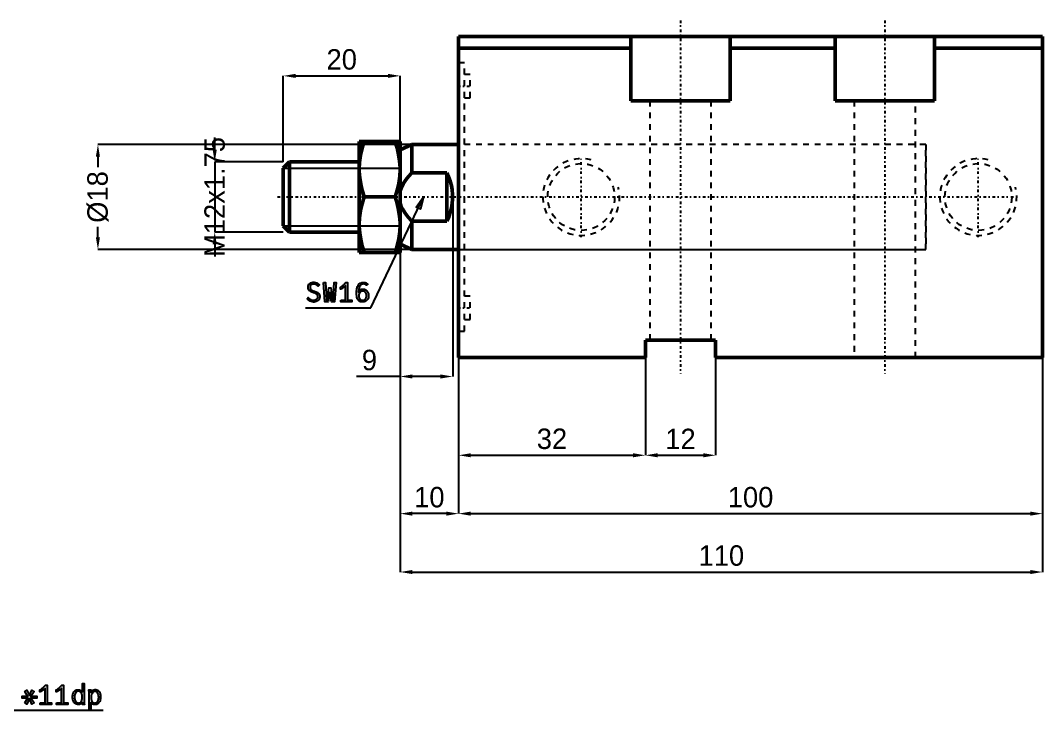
# Model space of a CAD drawing. Header units: millimetres. Extents: x -77 to 273, y -219 to 59.
# Drawn here: x 97.7 to 272.7, y -77.7 to 40.6 of the extents above; entities that cross this region are included whole.
import ezdxf

# ---------------------------------------------------------------- set-up
doc = ezdxf.new("R2010")
doc.units = ezdxf.units.MM
doc.linetypes.add('Center', pattern=[1.5, 0.45, -0.5, 0.05, -0.5])
doc.linetypes.add('Dashed', pattern=[2, 1, -1])
for name, color, linetype, lineweight in [('2d ConnectionPoints', 7, 'Continuous', 50), ('AM_0', 7, 'Continuous', 50), ('AM_5', 3, 'Continuous', 25), ('AM_7', 7, 'Center', 25), ('AM_9', 6, 'Dashed', 25)]:
    doc.layers.add(name, color=color, linetype=linetype, lineweight=lineweight)
doc.dimstyles.new('ISO-25', dxfattribs={"dimtxt": 2.5, "dimasz": 2.5, "dimexe": 1.25, "dimexo": 0.625, "dimtad": 1, "dimtxsty": 'Standard', "dimcen": 2.5, "dimadec": 0, "dimazin": 0, "dimtfac": 1, "dimtmove": 0, "dimatfit": 3, "dimfxl": 1, "dimarcsym": 0})

# ---------------------------------------------------------------- blocks, each defined once
blk = doc.blocks.new('1_JEBL_M1_EX_32_50Sm1_0_in_JEBL_M1_EX_32_50S_0_2')
at = {"layer": 'AM_0'}
for p, q in [((100, 27.5), (0, 27.5)), ((0, -27.5), (0, 27.5)), ((29.5, 27.5), (29.5, 16.5)), ((46.5, 16.5), (46.5, 27.5)), ((64.5, 27.5), (64.5, 16.5)), ((81.5, 16.5), (81.5, 27.5)), ((100, -27.5), (100, 27.5)), ((29.5, 25.5), (0, 25.5)), ((64.5, 25.5), (46.5, 25.5)), ((100, 25.5), (81.5, 25.5)), ((29.5, 16.5), (46.5, 16.5)), ((64.5, 16.5), (81.5, 16.5)), ((32, -24.5), (44, -24.5)), ((32, -27.5), (32, -24.5)), ((44, -24.5), (44, -27.5)), ((32, -27.5), (0, -27.5)), ((100, -27.5), (44, -27.5))]:
    blk.add_line(p, q, dxfattribs=at)
at = {"layer": 'AM_5', "linetype": 'Dashed'}
for centre in [(21, 0), (89, 0)]:
    blk.add_arc(centre, 6.5785, 75, 15, dxfattribs=at)
at = {"layer": 'AM_7'}
for p, q in [((38, 30.25), (38, -30.25)), ((73, 30.25), (73, -30.25)), ((-0.1, 19), (2.1, 19)), ((21, -6.907425), (21, 6.907425)), ((89, -6.907425), (89, 6.907425)), ((-0.1, -19), (2.1, -19))]:
    blk.add_line(p, q, dxfattribs=at)
at = {"layer": 'AM_9'}
for p, q in [((1, 23), (0, 23)), ((1, -23), (1, 23)), ((2, 21), (1, 21)), ((2, 17), (2, 21)), ((1, 17), (2, 17)), ((32.75, 16.5), (32.75, -24.5)), ((43.25, -24.5), (43.25, 16.5)), ((67.75, 16.5), (67.75, -27.5)), ((78.25, -27.5), (78.25, 16.5)), ((80, 9), (1, 9)), ((80, -9), (80, 9)), ((1, -9), (80, -9)), ((2, -17), (1, -17)), ((2, -21), (2, -17)), ((1, -21), (2, -21)), ((0, -23), (1, -23))]:
    blk.add_line(p, q, dxfattribs=at)
for centre in [(21, 0), (89, 0)]:
    blk.add_circle(centre, 5.7225, dxfattribs=at)
blk = doc.blocks.new('2_JEBL_32_50ST_EX_rod_0_in_JEBL_M1_EX_32_50S_0_2')
at = {"layer": 'AM_0'}
for p, q in [((-17, 9.5), (-10, 9.5)), ((-17, 9.5), (-17, -9.5)), ((-10, 9.5), (-10, -9.5)), ((-8, 9), (-10, 8.07)), ((0, 9), (-8, 9)), ((-8, 9), (-8, 4.12)), ((-28.93, 6), (-30, 4.93)), ((-17, 6), (-28.93, 6)), ((-28.93, 6), (-28.93, -6)), ((-30, 4.93), (-30, -4.93)), ((-2, 4.12), (-8, 4.12)), ((-2, 4.12), (-2, -4.12)), ((-10.85, 0), (-16.15, 0)), ((-30, -4.93), (-28.93, -6)), ((-8, -4.12), (-2, -4.12)), ((-8, -4.12), (-8, -9)), ((-28.93, -6), (-17, -6)), ((-10, -8.07), (-8, -9)), ((-10, -9.5), (-17, -9.5)), ((-8, -9), (0, -9))]:
    blk.add_line(p, q, dxfattribs=at)
for points in [[(-16.15, 9.5), (-16.5, 8.34), (-16.77, 7.17), (-16.94, 5.97), (-17, 4.75)], [(-10, 4.75), (-10, 5.09), (-10.08, 6.2), (-10.26, 7.3), (-10.52, 8.41), (-10.85, 9.5)], [(-17, 4.75), (-17, 4.41), (-16.92, 3.3), (-16.74, 2.2), (-16.48, 1.09), (-16.15, 0)], [(-10.85, 0), (-10.5, 1.16), (-10.23, 2.33), (-10.06, 3.53), (-10, 4.75)], [(-8, 4.12), (-8.54, 3.54), (-9.03, 2.92), (-9.49, 2.24), (-9.84, 1.5), (-10, 1.04)], [(-2, -4.12), (-1.67, -3.41), (-1.41, -2.67), (-1.21, -1.91), (-1.07, -1.14), (-1.01, -0.36), (-1.01, 0.43), (-1.08, 1.21), (-1.22, 1.98), (-1.43, 2.74), (-1.7, 3.48), (-2, 4.12)], [(-16.15, 0), (-16.5, -1.16), (-16.77, -2.33), (-16.94, -3.53), (-17, -4.75)], [(-10, -4.75), (-10, -4.41), (-10.08, -3.3), (-10.26, -2.2), (-10.52, -1.09), (-10.85, 0)], [(-10, -1.04), (-9.96, -1.18), (-9.8, -1.6), (-9.61, -2), (-9.13, -2.79), (-8.6, -3.48), (-8, -4.12)], [(-17, -4.75), (-17, -5.09), (-16.92, -6.2), (-16.74, -7.3), (-16.48, -8.41), (-16.15, -9.5)], [(-10.85, -9.5), (-10.5, -8.34), (-10.23, -7.17), (-10.06, -5.97), (-10, -4.75)]]:
    blk.add_lwpolyline(points, dxfattribs=at)
at = {"layer": 'AM_5'}
for p, q in [((-30, 4.93), (-10, 4.93)), ((-30, -4.93), (-10, -4.93))]:
    blk.add_line(p, q, dxfattribs=at)
at = {"layer": 'AM_7'}
blk.add_line((-31, 0), (95.91, 0), dxfattribs=at)
at = {"layer": 'AM_9'}
for p, q in [((80, 9), (0, 9)), ((80, 9), (80, -9)), ((0, -9), (80, -9))]:
    blk.add_line(p, q, dxfattribs=at)
blk = doc.blocks.new('*D20')
at = {"layer": 'AM_5', "color": 0, "lineweight": -2}
for p, q in [((172.72, 10.32), (172.72, -43.93)), ((272.72, 10.32), (272.72, -43.93)), ((174.82, -43.93), (270.62, -43.93))]:
    blk.add_line(p, q, dxfattribs=at)
at = {"layer": 'AM_5', "color": 0}
for points in [[(174.82, -43.58), (174.82, -44.28), (172.72, -43.93)], [(270.62, -44.28), (270.62, -43.58), (272.72, -43.93)]]:
    blk.add_solid(points, dxfattribs=at)
at = {"layer": 'Defpoints', "color": 0}
for p in [(172.72, 10.32), (272.72, 10.32), (272.72, -43.93)]:
    blk.add_point(p, dxfattribs=at)
at = {"layer": 'AM_5', "color": 0, "insert": (222.72, -41.13), "char_height": 3.5, "attachment_point": 5}
blk.add_mtext('100', dxfattribs=at)
blk = doc.blocks.new('*D21')
at = {"layer": 'AM_5', "color": 0, "lineweight": -2}
for p, q in [((272.72, 10.32), (272.72, -53.93)), ((162.72, 2.25), (162.72, -53.93)), ((164.82, -53.93), (270.62, -53.93))]:
    blk.add_line(p, q, dxfattribs=at)
at = {"layer": 'AM_5', "color": 0}
for points in [[(164.82, -53.58), (164.82, -54.28), (162.72, -53.93)], [(270.62, -54.28), (270.62, -53.58), (272.72, -53.93)]]:
    blk.add_solid(points, dxfattribs=at)
at = {"layer": 'Defpoints', "color": 0}
for p in [(272.72, 10.32), (162.72, 2.25), (272.72, -53.93)]:
    blk.add_point(p, dxfattribs=at)
at = {"layer": 'AM_5', "color": 0, "insert": (217.72, -51.13), "char_height": 3.5, "attachment_point": 5}
blk.add_mtext('110', dxfattribs=at)
blk = doc.blocks.new('*D22')
at = {"layer": 'AM_5', "color": 0, "lineweight": -2}
for p, q in [((204.72, -17.18), (204.72, -33.93)), ((216.72, -17.18), (216.72, -33.93)), ((206.82, -33.93), (214.62, -33.93))]:
    blk.add_line(p, q, dxfattribs=at)
at = {"layer": 'AM_5', "color": 0}
for points in [[(206.82, -33.58), (206.82, -34.28), (204.72, -33.93)], [(214.62, -34.28), (214.62, -33.58), (216.72, -33.93)]]:
    blk.add_solid(points, dxfattribs=at)
at = {"layer": 'Defpoints', "color": 0}
for p in [(204.72, -17.18), (216.72, -17.18), (216.72, -33.93)]:
    blk.add_point(p, dxfattribs=at)
at = {"layer": 'AM_5', "color": 0, "insert": (210.72, -31.13), "char_height": 3.5, "attachment_point": 5}
blk.add_mtext('12', dxfattribs=at)
blk = doc.blocks.new('*D23')
at = {"layer": 'AM_5', "color": 0, "lineweight": -2}
for p, q in [((162.72, 2.25), (162.72, -43.93)), ((172.72, 1.32), (172.72, -43.93)), ((170.62, -43.93), (164.82, -43.93))]:
    blk.add_line(p, q, dxfattribs=at)
at = {"layer": 'AM_5', "color": 0}
for points in [[(164.82, -43.58), (164.82, -44.28), (162.72, -43.93)], [(170.62, -44.28), (170.62, -43.58), (172.72, -43.93)]]:
    blk.add_solid(points, dxfattribs=at)
at = {"layer": 'Defpoints', "color": 0}
for p in [(162.72, 2.25), (172.72, 1.32), (162.72, -43.93)]:
    blk.add_point(p, dxfattribs=at)
at = {"layer": 'AM_5', "color": 0, "insert": (167.72, -41.13), "char_height": 3.5, "attachment_point": 5}
blk.add_mtext('10', dxfattribs=at)
blk = doc.blocks.new('*D24')
at = {"layer": 'AM_5', "color": 0, "lineweight": -2}
for p, q in [((172.72, 19.32), (110.97, 19.32)), ((110.97, 17.22), (110.97, 15.45)), ((110.97, 3.42), (110.97, 5.19)), ((172.72, 1.32), (110.97, 1.32))]:
    blk.add_line(p, q, dxfattribs=at)
at = {"layer": 'AM_5', "color": 0}
for points in [[(111.32, 17.22), (110.62, 17.22), (110.97, 19.32)], [(110.62, 3.42), (111.32, 3.42), (110.97, 1.32)]]:
    blk.add_solid(points, dxfattribs=at)
at = {"layer": 'Defpoints', "color": 0}
for p in [(172.72, 19.32), (110.97, 1.32), (172.72, 1.32)]:
    blk.add_point(p, dxfattribs=at)
at = {"layer": 'AM_5', "color": 0, "insert": (110.97, 10.32), "char_height": 3.5, "attachment_point": 5, "rotation": 90}
blk.add_mtext('Ø18', dxfattribs=at)
blk = doc.blocks.new('*D25')
at = {"layer": 'AM_5', "color": 0, "lineweight": -2}
for p, q in [((130.97, 18.42), (130.97, 20.52)), ((142.72, 16.32), (130.97, 16.32)), ((130.97, 16.32), (130.97, 4.32)), ((142.72, 4.32), (130.97, 4.32)), ((130.97, 2.22), (130.97, 0.12))]:
    blk.add_line(p, q, dxfattribs=at)
at = {"layer": 'AM_5', "color": 0}
for points in [[(130.62, 18.42), (131.32, 18.42), (130.97, 16.32)], [(131.32, 2.22), (130.62, 2.22), (130.97, 4.32)]]:
    blk.add_solid(points, dxfattribs=at)
at = {"layer": 'Defpoints', "color": 0}
for p in [(142.72, 16.32), (130.97, 4.32), (142.72, 4.32)]:
    blk.add_point(p, dxfattribs=at)
at = {"layer": 'AM_5', "color": 0, "insert": (130.97, 10.32), "char_height": 3.5, "attachment_point": 5, "rotation": 90}
blk.add_mtext('M12x1.75', dxfattribs=at)
blk = doc.blocks.new('*D26')
at = {"layer": 'AM_5', "color": 0, "lineweight": -2}
for p, q in [((171.72, 10.32), (171.72, -20.43)), ((162.72, 1.32), (162.72, -20.43)), ((162.72, -20.43), (155.25, -20.43)), ((169.62, -20.43), (164.82, -20.43))]:
    blk.add_line(p, q, dxfattribs=at)
at = {"layer": 'AM_5', "color": 0}
for points in [[(164.82, -20.08), (164.82, -20.78), (162.72, -20.43)], [(169.62, -20.78), (169.62, -20.08), (171.72, -20.43)]]:
    blk.add_solid(points, dxfattribs=at)
at = {"layer": 'Defpoints', "color": 0}
for p in [(171.72, 10.32), (162.72, 1.32), (162.72, -20.43)]:
    blk.add_point(p, dxfattribs=at)
at = {"layer": 'AM_5', "color": 0, "insert": (157.47, -17.63), "char_height": 3.5, "attachment_point": 5}
blk.add_mtext('9', dxfattribs=at)
blk = doc.blocks.new('*D27')
at = {"layer": 'AM_5', "color": 0, "lineweight": -2}
for p, q in [((142.72, 16.32), (142.72, 31.07)), ((144.82, 31.07), (160.62, 31.07)), ((162.72, 19.32), (162.72, 31.07))]:
    blk.add_line(p, q, dxfattribs=at)
at = {"layer": 'AM_5', "color": 0}
for points in [[(144.82, 31.42), (144.82, 30.72), (142.72, 31.07)], [(160.62, 30.72), (160.62, 31.42), (162.72, 31.07)]]:
    blk.add_solid(points, dxfattribs=at)
at = {"layer": 'Defpoints', "color": 0}
for p in [(162.72, 31.07), (162.72, 19.32), (142.72, 16.32)]:
    blk.add_point(p, dxfattribs=at)
at = {"layer": 'AM_5', "color": 0, "insert": (152.72, 33.87), "char_height": 3.5, "attachment_point": 5}
blk.add_mtext('20', dxfattribs=at)
blk = doc.blocks.new('*D28')
at = {"layer": 'AM_5', "color": 0, "lineweight": -2}
for p, q in [((172.72, 10.32), (172.72, -33.93)), ((204.72, -17.18), (204.72, -33.93)), ((174.82, -33.93), (202.62, -33.93))]:
    blk.add_line(p, q, dxfattribs=at)
at = {"layer": 'AM_5', "color": 0}
for points in [[(174.82, -33.58), (174.82, -34.28), (172.72, -33.93)], [(202.62, -34.28), (202.62, -33.58), (204.72, -33.93)]]:
    blk.add_solid(points, dxfattribs=at)
at = {"layer": 'Defpoints', "color": 0}
for p in [(172.72, 10.32), (204.72, -17.18), (204.72, -33.93)]:
    blk.add_point(p, dxfattribs=at)
at = {"layer": 'AM_5', "color": 0, "insert": (188.72, -31.13), "char_height": 3.5, "attachment_point": 5}
blk.add_mtext('32', dxfattribs=at)

msp = doc.modelspace()

# ---------------------------------------------------------------- linework, layer by layer
at = {"layer": '2d ConnectionPoints'}
msp.add_point((172.718, 10.319), dxfattribs=at)
at = {"layer": 'AM_5'}
for p, q in [((157.718, -8.681), (166.718, 10.319)), ((146.518, -8.681), (157.718, -8.681)), ((111.877, -77.667), (50.277, -77.667))]:
    msp.add_line(p, q, dxfattribs=at)
for points in [[(166.718, 10.319), (166.198, 8.241), (165.439, 8.601), (166.718, 10.319)], [(147, -6.901), (147, -6.901), (147.085, -6.989), (147.211, -7.105), (147.211, -7.105), (147.338, -7.2), (147.423, -7.252), (147.423, -7.252), (147.509, -7.295), (147.64, -7.342), (147.64, -7.342), (147.776, -7.367), (147.869, -7.372), (147.869, -7.372), (147.944, -7.369), (148.055, -7.353), (148.055, -7.353), (148.165, -7.325), (148.236, -7.298), (148.236, -7.298), (148.305, -7.266), (148.399, -7.208), (148.399, -7.208), (148.481, -7.138), (148.529, -7.085), (148.529, -7.085), (148.57, -7.028), (148.614, -6.934), (148.614, -6.934), (148.638, -6.833), (148.642, -6.76), (148.642, -6.76), (148.638, -6.689), (148.615, -6.592), (148.615, -6.592), (148.573, -6.505), (148.534, -6.453), (148.534, -6.453), (148.489, -6.405), (148.415, -6.34), (148.415, -6.34), (148.332, -6.283), (148.272, -6.25), (148.272, -6.25), (148.206, -6.219), (148.092, -6.169), (148.092, -6.169), (147.962, -6.116), (147.864, -6.08), (147.682, -6.011), (147.682, -6.011), (147.601, -5.977), (147.487, -5.925), (147.487, -5.925), (147.384, -5.871), (147.321, -5.834), (147.321, -5.834), (147.261, -5.794), (147.179, -5.722), (147.179, -5.722), (147.104, -5.636), (147.058, -5.571), (147.058, -5.571), (147.018, -5.5), (146.975, -5.38), (146.975, -5.38), (146.952, -5.245), (146.948, -5.147), (146.948, -5.147), (146.952, -5.051), (146.975, -4.914), (146.975, -4.914), (147.018, -4.787), (147.058, -4.708), (147.058, -4.708), (147.106, -4.634), (147.195, -4.535), (147.195, -4.535), (147.302, -4.452), (147.384, -4.404), (147.384, -4.404), (147.474, -4.364), (147.622, -4.321), (147.622, -4.321), (147.786, -4.298), (147.903, -4.294), (147.903, -4.294), (147.99, -4.296), (148.113, -4.308), (148.113, -4.308), (148.226, -4.329), (148.297, -4.35), (148.297, -4.35), (148.363, -4.373), (148.458, -4.415), (148.458, -4.415), (148.546, -4.465), (148.602, -4.502), (148.602, -4.502), (148.656, -4.543), (148.741, -4.614), (148.741, -4.614), (148.831, -4.695), (148.893, -4.756), (148.663, -4.958), (148.663, -4.958), (148.597, -4.889), (148.491, -4.799), (148.491, -4.799), (148.377, -4.726), (148.296, -4.686), (148.296, -4.686), (148.212, -4.654), (148.089, -4.619), (148.089, -4.619), (147.966, -4.6), (147.885, -4.596), (147.885, -4.596), (147.816, -4.599), (147.72, -4.614), (147.72, -4.614), (147.631, -4.641), (147.575, -4.666), (147.575, -4.666), (147.524, -4.696), (147.456, -4.749), (147.456, -4.749), (147.399, -4.812), (147.367, -4.86), (147.367, -4.86), (147.341, -4.912), (147.312, -4.994), (147.312, -4.994), (147.296, -5.084), (147.293, -5.147), (147.293, -5.147), (147.297, -5.221), (147.319, -5.322), (147.319, -5.322), (147.359, -5.41), (147.396, -5.463), (147.396, -5.463), (147.439, -5.511), (147.511, -5.575), (147.511, -5.575), (147.592, -5.631), (147.651, -5.662), (147.651, -5.662), (147.716, -5.693), (147.83, -5.741), (147.83, -5.741), (147.963, -5.793), (148.062, -5.829), (148.062, -5.829), (148.176, -5.872), (148.329, -5.932), (148.329, -5.932), (148.46, -5.99), (148.536, -6.027), (148.536, -6.027), (148.604, -6.067), (148.7, -6.137), (148.7, -6.137), (148.786, -6.221), (148.838, -6.284), (148.838, -6.284), (148.883, -6.355), (148.932, -6.474), (148.932, -6.474), (148.958, -6.611), (148.963, -6.712), (148.963, -6.712), (148.958, -6.818), (148.93, -6.969), (148.93, -6.969), (148.877, -7.111), (148.829, -7.201), (148.829, -7.201), (148.771, -7.286), (148.667, -7.399), (148.667, -7.399), (148.544, -7.495), (148.451, -7.55), (148.451, -7.55), (148.351, -7.597), (148.19, -7.647), (148.19, -7.647), (148.017, -7.674), (147.894, -7.679), (147.894, -7.679), (147.643, -7.656), (147.294, -7.535), (147.294, -7.535), (146.976, -7.309), (146.782, -7.101), (147, -6.901)], [(149.577, -4.332), (149.923, -4.332), (150.137, -7.317), (150.182, -7.34), (150.528, -5.252), (150.842, -5.252), (151.183, -7.34), (151.238, -7.317), (151.433, -4.332), (151.788, -4.332), (151.506, -7.631), (150.953, -7.631), (150.701, -6.039), (150.701, -6.007), (150.674, -6.007), (150.674, -6.039), (150.385, -7.631), (149.85, -7.631), (149.577, -4.332)], [(152.543, -7.34), (153.38, -7.34), (153.38, -4.878), (153.38, -4.878), (153.335, -4.924), (153.259, -4.994), (153.259, -4.994), (153.173, -5.068), (153.11, -5.12), (153.11, -5.12), (153.044, -5.17), (152.945, -5.242), (152.945, -5.242), (152.845, -5.31), (152.777, -5.352), (152.777, -5.352), (152.712, -5.39), (152.621, -5.436), (152.621, -5.436), (152.539, -5.469), (152.488, -5.484), (152.488, -5.138), (152.488, -5.138), (152.551, -5.108), (152.649, -5.052), (152.649, -5.052), (152.752, -4.982), (152.824, -4.927), (152.824, -4.927), (152.896, -4.869), (153.002, -4.778), (153.002, -4.778), (153.103, -4.684), (153.169, -4.619), (153.169, -4.619), (153.231, -4.555), (153.314, -4.466), (153.314, -4.466), (153.385, -4.383), (153.426, -4.332), (153.717, -4.332), (153.717, -7.34), (154.477, -7.34), (154.477, -7.631), (152.543, -7.631), (152.543, -7.34)], [(156.294, -7.659), (156.294, -7.659), (156.14, -7.651), (155.935, -7.614), (155.935, -7.614), (155.761, -7.544), (155.663, -7.48), (155.663, -7.48), (155.577, -7.403), (155.469, -7.269), (155.469, -7.269), (155.386, -7.111), (155.345, -6.993), (155.345, -6.993), (155.313, -6.865), (155.279, -6.653), (155.279, -6.653), (155.26, -6.418), (155.257, -6.248), (155.257, -6.248), (155.268, -5.9), (155.325, -5.436), (155.325, -5.436), (155.432, -5.042), (155.531, -4.819), (155.531, -4.819), (155.653, -4.633), (155.884, -4.43), (155.884, -4.43), (156.171, -4.321), (156.394, -4.301), (156.394, -4.301), (156.501, -4.304), (156.648, -4.321), (156.648, -4.321), (156.778, -4.352), (156.856, -4.38), (156.856, -4.38), (156.928, -4.414), (157.028, -4.473), (157.028, -4.473), (157.12, -4.541), (157.177, -4.592), (156.926, -4.797), (156.926, -4.797), (156.894, -4.759), (156.836, -4.709), (156.836, -4.709), (156.768, -4.666), (156.716, -4.641), (156.716, -4.641), (156.66, -4.62), (156.568, -4.597), (156.568, -4.597), (156.467, -4.585), (156.394, -4.583), (156.394, -4.583), (156.279, -4.592), (156.126, -4.638), (156.126, -4.638), (155.997, -4.725), (155.924, -4.806), (155.924, -4.806), (155.861, -4.898), (155.781, -5.047), (155.781, -5.047), (155.721, -5.21), (155.691, -5.325), (155.691, -5.325), (155.667, -5.447), (155.637, -5.637), (155.637, -5.637), (155.614, -5.839), (155.602, -5.98), (155.602, -5.98), (155.653, -5.882), (155.739, -5.753), (155.739, -5.753), (155.837, -5.648), (155.908, -5.589), (155.908, -5.589), (155.985, -5.541), (156.109, -5.49), (156.109, -5.49), (156.244, -5.462), (156.339, -5.456), (156.339, -5.456), (156.452, -5.463), (156.611, -5.496), (156.611, -5.496), (156.758, -5.557), (156.849, -5.614), (156.849, -5.614), (156.933, -5.682), (157.044, -5.798), (157.044, -5.798), (157.137, -5.934), (157.189, -6.034), (157.189, -6.034), (157.232, -6.14), (157.279, -6.305), (157.279, -6.305), (157.304, -6.476), (157.309, -6.594), (157.309, -6.594), (157.303, -6.717), (157.276, -6.89), (157.276, -6.89), (157.225, -7.05), (157.178, -7.15), (157.178, -7.15), (157.121, -7.243), (157.022, -7.365), (157.022, -7.365), (156.904, -7.468), (156.815, -7.525), (156.815, -7.525), (156.72, -7.573), (156.569, -7.625), (156.569, -7.625), (156.407, -7.653), (156.294, -7.659)], [(156.299, -7.372), (156.299, -7.372), (156.381, -7.368), (156.494, -7.347), (156.494, -7.347), (156.596, -7.308), (156.657, -7.272), (156.657, -7.272), (156.713, -7.229), (156.786, -7.152), (156.786, -7.152), (156.846, -7.061), (156.879, -6.993), (156.879, -6.993), (156.906, -6.919), (156.935, -6.801), (156.935, -6.801), (156.951, -6.672), (156.954, -6.58), (156.954, -6.58), (156.951, -6.495), (156.936, -6.373), (156.936, -6.373), (156.909, -6.258), (156.883, -6.187), (156.883, -6.187), (156.852, -6.119), (156.795, -6.03), (156.795, -6.03), (156.725, -5.953), (156.672, -5.909), (156.672, -5.909), (156.613, -5.872), (156.515, -5.832), (156.515, -5.832), (156.405, -5.811), (156.326, -5.807), (156.326, -5.807), (156.243, -5.811), (156.128, -5.834), (156.128, -5.834), (156.023, -5.877), (155.958, -5.916), (155.958, -5.916), (155.899, -5.963), (155.821, -6.045), (155.821, -6.045), (155.755, -6.141), (155.718, -6.213), (155.718, -6.213), (155.688, -6.29), (155.655, -6.412), (155.655, -6.412), (155.638, -6.543), (155.634, -6.635), (155.634, -6.635), (155.637, -6.718), (155.654, -6.837), (155.654, -6.837), (155.684, -6.947), (155.712, -7.016), (155.712, -7.016), (155.745, -7.08), (155.807, -7.165), (155.807, -7.165), (155.881, -7.237), (155.938, -7.277), (155.938, -7.277), (156, -7.311), (156.103, -7.348), (156.103, -7.348), (156.216, -7.368), (156.299, -7.372)], [(101.103, -76.326), (101.94, -76.326), (101.94, -73.864), (101.94, -73.864), (101.895, -73.91), (101.819, -73.98), (101.819, -73.98), (101.732, -74.054), (101.669, -74.105), (101.669, -74.105), (101.603, -74.156), (101.504, -74.228), (101.504, -74.228), (101.404, -74.295), (101.337, -74.337), (101.337, -74.337), (101.272, -74.375), (101.181, -74.422), (101.181, -74.422), (101.098, -74.455), (101.048, -74.469), (101.048, -74.124), (101.048, -74.124), (101.11, -74.094), (101.208, -74.038), (101.208, -74.038), (101.312, -73.968), (101.384, -73.913), (101.384, -73.913), (101.456, -73.855), (101.561, -73.764), (101.561, -73.764), (101.663, -73.67), (101.728, -73.605), (101.728, -73.605), (101.79, -73.541), (101.873, -73.451), (101.873, -73.451), (101.945, -73.369), (101.985, -73.318), (102.277, -73.318), (102.277, -76.326), (103.036, -76.326), (103.036, -76.617), (101.103, -76.617), (101.103, -76.326)], [(103.903, -76.326), (104.74, -76.326), (104.74, -73.864), (104.74, -73.864), (104.695, -73.91), (104.619, -73.98), (104.619, -73.98), (104.532, -74.054), (104.469, -74.105), (104.469, -74.105), (104.403, -74.156), (104.304, -74.228), (104.304, -74.228), (104.204, -74.295), (104.137, -74.337), (104.137, -74.337), (104.072, -74.375), (103.981, -74.422), (103.981, -74.422), (103.898, -74.455), (103.848, -74.469), (103.848, -74.124), (103.848, -74.124), (103.91, -74.094), (104.008, -74.038), (104.008, -74.038), (104.112, -73.968), (104.184, -73.913), (104.184, -73.913), (104.256, -73.855), (104.361, -73.764), (104.361, -73.764), (104.463, -73.67), (104.528, -73.605), (104.528, -73.605), (104.59, -73.541), (104.673, -73.451), (104.673, -73.451), (104.745, -73.369), (104.785, -73.318), (105.077, -73.318), (105.077, -76.326), (105.836, -76.326), (105.836, -76.617), (103.903, -76.617), (103.903, -76.326)], [(107.595, -76.644), (107.595, -76.644), (107.47, -76.637), (107.298, -76.596), (107.298, -76.596), (107.146, -76.521), (107.055, -76.452), (107.055, -76.452), (106.973, -76.371), (106.868, -76.233), (106.868, -76.233), (106.782, -76.075), (106.737, -75.959), (106.737, -75.959), (106.7, -75.838), (106.66, -75.653), (106.66, -75.653), (106.639, -75.463), (106.634, -75.334), (106.634, -75.334), (106.638, -75.211), (106.659, -75.03), (106.659, -75.03), (106.699, -74.854), (106.735, -74.739), (106.735, -74.739), (106.779, -74.629), (106.863, -74.479), (106.863, -74.479), (106.966, -74.348), (107.046, -74.27), (107.046, -74.27), (107.135, -74.204), (107.283, -74.133), (107.283, -74.133), (107.45, -74.094), (107.572, -74.087), (107.572, -74.087), (107.662, -74.091), (107.792, -74.11), (107.792, -74.11), (107.916, -74.146), (107.995, -74.179), (107.995, -74.179), (108.069, -74.221), (108.17, -74.301), (108.17, -74.301), (108.258, -74.403), (108.309, -74.483), (108.309, -73.022), (108.636, -73.022), (108.636, -76.071), (108.636, -76.071), (108.637, -76.104), (108.637, -76.157), (108.637, -76.157), (108.638, -76.215), (108.639, -76.256), (108.639, -76.256), (108.64, -76.297), (108.641, -76.35), (108.641, -76.35), (108.642, -76.394), (108.643, -76.419), (108.65, -76.617), (108.359, -76.617), (108.309, -76.262), (108.309, -76.262), (108.247, -76.339), (108.151, -76.438), (108.151, -76.438), (108.052, -76.515), (107.984, -76.556), (107.984, -76.556), (107.913, -76.587), (107.8, -76.622), (107.8, -76.622), (107.679, -76.641), (107.595, -76.644)], [(98.441, -76.337), (98.994, -75.486), (98.922, -75.555), (98, -75.555), (98, -75.184), (98.926, -75.184), (98.994, -75.238), (98.441, -74.392), (98.801, -74.183), (99.245, -75.1), (99.686, -74.183), (100.045, -74.392), (99.493, -75.238), (99.561, -75.184), (100.487, -75.184), (100.487, -75.555), (99.561, -75.555), (99.493, -75.484), (100.045, -76.337), (99.686, -76.546), (99.245, -75.627), (98.801, -76.546), (98.441, -76.337)], [(107.667, -76.376), (107.667, -76.376), (107.758, -76.37), (107.88, -76.337), (107.88, -76.337), (107.985, -76.275), (108.046, -76.219), (108.046, -76.219), (108.1, -76.153), (108.167, -76.043), (108.167, -76.043), (108.22, -75.92), (108.246, -75.831), (108.246, -75.831), (108.267, -75.738), (108.29, -75.596), (108.29, -75.596), (108.302, -75.451), (108.304, -75.352), (108.304, -75.352), (108.302, -75.253), (108.287, -75.108), (108.287, -75.108), (108.261, -74.968), (108.236, -74.877), (108.236, -74.877), (108.205, -74.79), (108.146, -74.671), (108.146, -74.671), (108.071, -74.567), (108.012, -74.506), (108.012, -74.506), (107.946, -74.453), (107.834, -74.397), (107.834, -74.397), (107.707, -74.366), (107.613, -74.36), (107.613, -74.36), (107.529, -74.366), (107.414, -74.397), (107.414, -74.397), (107.311, -74.456), (107.25, -74.509), (107.25, -74.509), (107.194, -74.572), (107.122, -74.678), (107.122, -74.678), (107.064, -74.797), (107.033, -74.885), (107.033, -74.885), (107.007, -74.975), (106.98, -75.112), (106.98, -75.112), (106.965, -75.25), (106.962, -75.343), (106.962, -75.343), (106.965, -75.44), (106.982, -75.585), (106.982, -75.585), (107.013, -75.73), (107.042, -75.825), (107.042, -75.825), (107.077, -75.917), (107.141, -76.043), (107.141, -76.043), (107.22, -76.154), (107.281, -76.22), (107.281, -76.22), (107.347, -76.276), (107.457, -76.337), (107.457, -76.337), (107.579, -76.37), (107.667, -76.376)], [(109.455, -74.674), (109.455, -74.674), (109.454, -74.553), (109.452, -74.381), (109.452, -74.381), (109.446, -74.218), (109.441, -74.114), (109.755, -74.114), (109.769, -74.547), (109.769, -74.547), (109.823, -74.459), (109.914, -74.343), (109.914, -74.343), (110.015, -74.247), (110.089, -74.193), (110.089, -74.193), (110.167, -74.148), (110.292, -74.1), (110.292, -74.1), (110.428, -74.074), (110.524, -74.069), (110.524, -74.069), (110.645, -74.077), (110.81, -74.117), (110.81, -74.117), (110.956, -74.191), (111.043, -74.26), (111.043, -74.26), (111.121, -74.341), (111.222, -74.477), (111.222, -74.477), (111.304, -74.633), (111.347, -74.747), (111.347, -74.747), (111.381, -74.866), (111.419, -75.048), (111.419, -75.048), (111.439, -75.235), (111.443, -75.361), (111.443, -75.361), (111.439, -75.492), (111.417, -75.682), (111.417, -75.682), (111.376, -75.866), (111.337, -75.985), (111.337, -75.985), (111.29, -76.098), (111.202, -76.251), (111.202, -76.251), (111.092, -76.385), (111.006, -76.463), (111.006, -76.463), (110.912, -76.53), (110.753, -76.602), (110.753, -76.602), (110.573, -76.641), (110.442, -76.649), (110.442, -76.649), (110.359, -76.645), (110.243, -76.628), (110.243, -76.628), (110.137, -76.596), (110.073, -76.566), (110.073, -76.566), (110.011, -76.529), (109.922, -76.459), (109.922, -76.459), (109.837, -76.371), (109.783, -76.303), (109.783, -77.481), (109.455, -77.481), (109.455, -74.674)], [(110.44, -76.376), (110.44, -76.376), (110.523, -76.37), (110.639, -76.342), (110.639, -76.342), (110.743, -76.289), (110.806, -76.24), (110.806, -76.24), (110.864, -76.183), (110.94, -76.083), (110.94, -76.083), (111.001, -75.969), (111.035, -75.883), (111.035, -75.883), (111.062, -75.793), (111.092, -75.652), (111.092, -75.652), (111.108, -75.504), (111.111, -75.402), (111.111, -75.402), (111.109, -75.308), (111.095, -75.166), (111.095, -75.166), (111.071, -75.024), (111.049, -74.93), (111.049, -74.93), (111.02, -74.839), (110.966, -74.713), (110.966, -74.713), (110.898, -74.601), (110.844, -74.534), (110.844, -74.534), (110.784, -74.476), (110.681, -74.414), (110.681, -74.414), (110.565, -74.38), (110.479, -74.374), (110.479, -74.374), (110.391, -74.38), (110.271, -74.415), (110.271, -74.415), (110.163, -74.479), (110.098, -74.538), (110.098, -74.538), (110.039, -74.606), (109.962, -74.721), (109.962, -74.721), (109.9, -74.85), (109.867, -74.944), (109.867, -74.944), (109.84, -75.04), (109.81, -75.185), (109.81, -75.185), (109.795, -75.328), (109.792, -75.423), (109.792, -75.423), (109.794, -75.508), (109.807, -75.636), (109.807, -75.636), (109.832, -75.766), (109.854, -75.854), (109.854, -75.854), (109.883, -75.939), (109.938, -76.056), (109.938, -76.056), (110.007, -76.161), (110.062, -76.225), (110.062, -76.225), (110.124, -76.279), (110.23, -76.338), (110.23, -76.338), (110.351, -76.37), (110.44, -76.376)]]:
    msp.add_lwpolyline(points, dxfattribs=at)

# ---------------------------------------------------------------- block references
for name in ['1_JEBL_M1_EX_32_50Sm1_0_in_JEBL_M1_EX_32_50S_0_2', '2_JEBL_32_50ST_EX_rod_0_in_JEBL_M1_EX_32_50S_0_2']:
    msp.add_blockref(name, (172.718, 10.319))

# ---------------------------------------------------------------- dimensions: what is measured, and where the dimension line sits
for base, p1, p2, text, picture, middle in [((162.718, 31.069), (142.718, 16.319), (162.718, 19.319), '20', '*D27', (152.718, 31.069)), ((162.718, -20.431), (171.718, 10.319), (162.718, 1.319), '9', '*D26', (157.468, -20.431)), ((272.718, -53.931), (162.718, 2.251), (272.718, 10.319), '110', '*D21', (217.718, -53.931)), ((272.718, -43.931), (172.718, 10.319), (272.718, 10.319), '100', '*D20', (222.718, -43.931)), ((204.718, -33.931), (172.718, 10.319), (204.718, -17.181), '32', '*D28', (188.718, -33.931)), ((162.718, -43.931), (172.718, 1.319), (162.718, 2.251), '10', '*D23', (167.718, -43.931)), ((216.718, -33.931), (204.718, -17.181), (216.718, -17.181), '12', '*D22', (210.718, -33.931))]:
    dim = msp.add_linear_dim(base=base, p1=p1, p2=p2, text=text, dimstyle='ISO-25', override={"dimtxt": 3.5, "dimasz": 2.1, "dimexe": 0, "dimexo": 0, "dimgap": 1.05}, dxfattribs=at)
    dim.commit()
    dim.dimension.update_dxf_attribs({"geometry": picture, "text_midpoint": middle, "dimtype": 160})
for base, p1, p2, text, picture, middle in [((110.968, 1.319), (172.718, 19.319), (172.718, 1.319), 'Ø18', '*D24', (110.968, 10.319)), ((130.968, 4.319), (142.718, 16.319), (142.718, 4.319), 'M12x1.75', '*D25', (130.968, 10.319))]:
    dim = msp.add_linear_dim(base=base, p1=p1, p2=p2, angle=90, text=text, dimstyle='ISO-25', override={"dimtxt": 3.5, "dimasz": 2.1, "dimexe": 0, "dimexo": 0, "dimgap": 1.05}, dxfattribs=at)
    dim.commit()
    dim.dimension.update_dxf_attribs({"geometry": picture, "text_midpoint": middle, "dimtype": 160, "text_rotation": 90})

doc.saveas('drawing.dxf')
